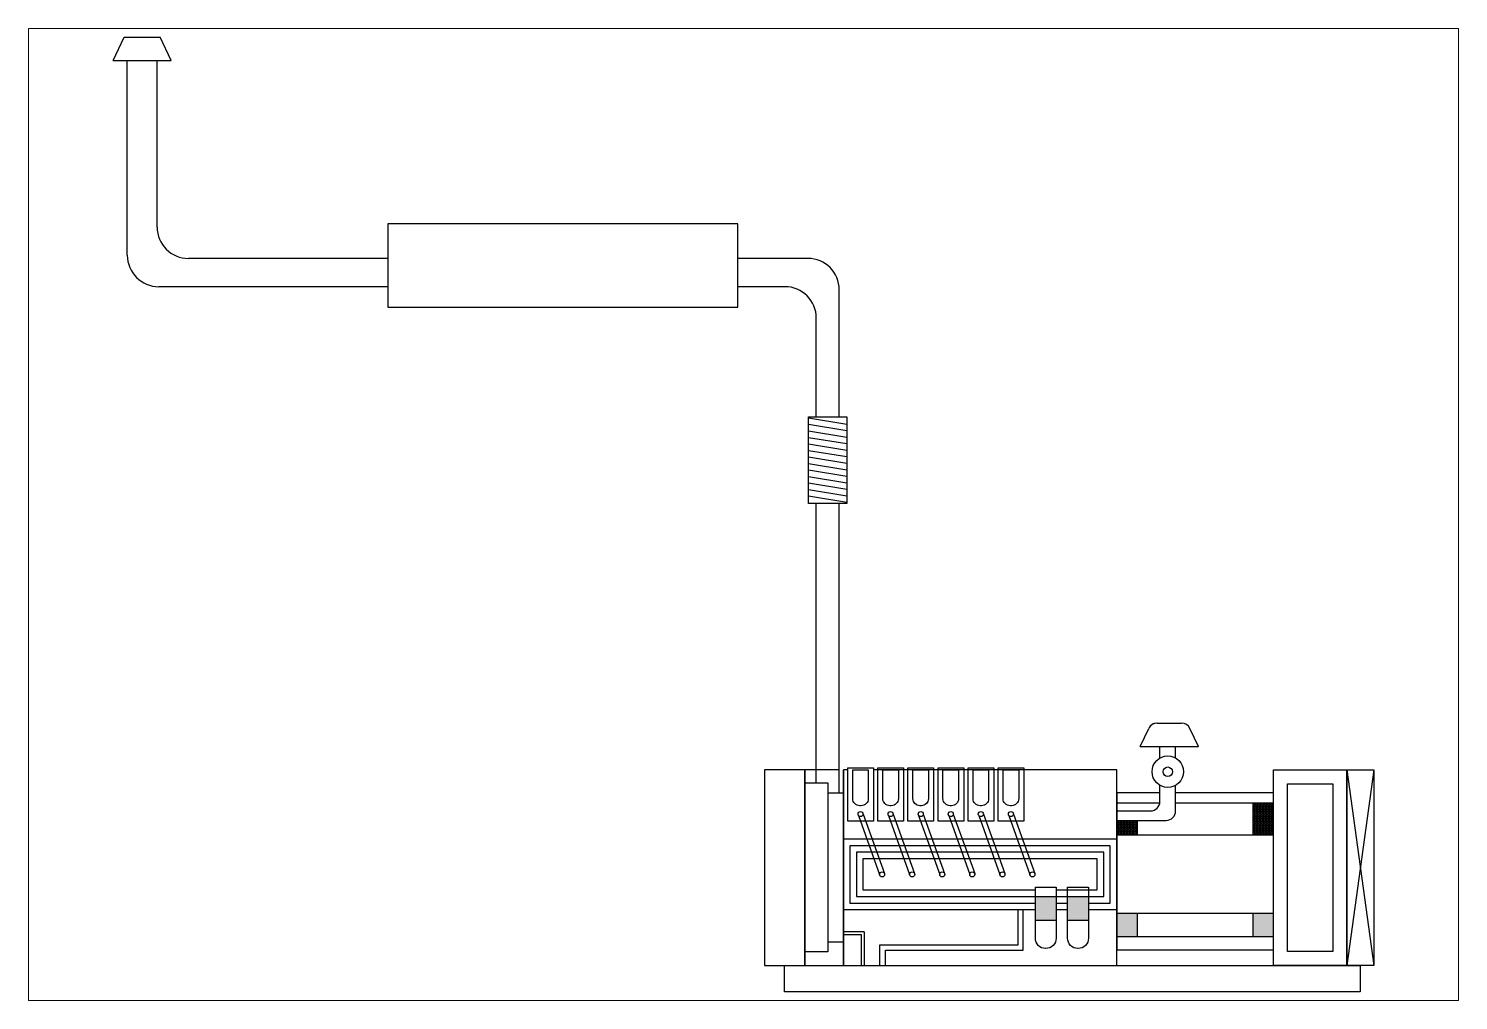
# Paper-space layout 'Layout3' of a CAD drawing. Header units: millimetres. Extents: x 27 to 244, y 18 to 166.
# The model-space entities are those that its viewports show. They can reach past a viewport. Long polylines and large blocks are cut down to what shows.
import ezdxf

# ---------------------------------------------------------------- set-up
doc = ezdxf.new("R2010")
doc.units = ezdxf.units.MM

msp = doc.modelspace()

# ---------------------------------------------------------------- hatches: boundary and pattern name
h = msp.add_hatch()
h.set_pattern_fill('HEX', color=256, style=0)
h.paths.add_polyline_path([(4124.5, 1701.9), (3992.9, 1701.9), (3992.9, 1498.7), (4124.5, 1498.7)])
h = msp.add_hatch()
h.set_pattern_fill('HEX', color=256, style=0)
h.paths.add_polyline_path([(3255.2, 1590), (3124.5, 1590), (3124.5, 1498.7), (3255.2, 1498.7)])
h = msp.add_hatch(color=250)
h.paths.add_polyline_path([(2739, 1104.7), (2606.1, 1104.7), (2606.1, 953.4), (2739, 953.4)])
h.paths.add_polyline_path([(2944.6, 1104.7), (2811.7, 1104.7), (2811.7, 953.4), (2944.6, 953.4)])
h = msp.add_hatch()
h.set_pattern_fill('HEX', color=256, style=0)
h.paths.add_polyline_path([(3255.2, 999.3), (3124.5, 999.3), (3124.5, 850.4), (3255.2, 850.4)])
h.paths.add_polyline_path([(4124.5, 999.3), (3992.9, 999.3), (3992.9, 850.4), (4124.5, 850.4)])

# ---------------------------------------------------------------- linework, layer by layer
for p, q in [((-3270, 6430), (-3200, 6580)), ((-3200, 6580), (-2970, 6580)), ((-2900, 6430), (-2970, 6580)), ((-3270, 6430), (-2900, 6430)), ((-3180, 5190), (-3180, 6430)), ((-2990, 5370), (-2990, 6430)), ((-1520, 5170), (-2790, 5170)), ((1156.4, 5170), (710, 5170)), ((-1520, 4990), (-2980, 4990)), ((1010.4, 4990), (710, 4990)), ((1356.4, 4159.7), (1356.4, 4970)), ((1210.4, 4159.7), (1210.4, 4790)), ((1161.5, 4154.5), (1405.9, 4114.5)), ((1161.5, 4113), (1405.9, 4073)), ((1161.5, 4071.5), (1405.9, 4031.5)), ((1161.5, 4030), (1405.9, 3990)), ((1161.5, 4030), (1405.9, 3990)), ((1161.5, 3988.5), (1405.9, 3948.5)), ((1161.5, 3947), (1405.9, 3907)), ((1161.5, 3905.5), (1405.9, 3865.5)), ((1161.5, 3864), (1405.9, 3824)), ((1161.5, 3822.5), (1405.9, 3782.5)), ((1161.5, 3781), (1405.9, 3741)), ((1161.5, 3739.5), (1405.9, 3699.5)), ((1161.5, 3698), (1405.9, 3658)), ((1161.5, 3656.5), (1405.9, 3616.5)), ((1210.4, 1829.3), (1210.4, 3608.5)), ((1356.4, 1762.2), (1356.4, 3608.5)), ((3383.2, 2210), (3536.8, 2210)), ((3275, 2060), (3328.8, 2175.4)), ((3645, 2060), (3591.2, 2175.4)), ((3275, 2060), (3645, 2060)), ((3400, 1986.6), (3400, 2060)), ((3500, 1986.6), (3500, 2060)), ((4590, 1912.1), (4763.3, 665.7)), ((4763.3, 1912.1), (4590, 665.7)), ((1383, 1762.2), (1284.3, 1762.2)), ((3400, 1710), (3400, 1813.4)), ((3500, 1650), (3500, 1813.4)), ((3120.7, 1701.9), (3399.4, 1701.9)), ((3124.5, 1650), (3340, 1650)), ((3500, 1701.9), (4124.5, 1701.9)), ((3992.9, 1701.9), (3992.9, 1498.7)), ((1479, 1620.6), (1613.3, 1245.5)), ((1508.3, 1629.8), (1644.6, 1251)), ((1670.7, 1620.6), (1805, 1245.5)), ((1699.9, 1629.8), (1836.2, 1251)), ((1862.3, 1620.6), (1996.6, 1245.5)), ((1891.6, 1629.8), (2027.9, 1251)), ((2054, 1620.6), (2188.3, 1245.5)), ((2083.2, 1629.8), (2219.5, 1251)), ((2245.6, 1620.6), (2379.9, 1245.5)), ((2274.9, 1629.8), (2411.2, 1251)), ((2437.2, 1620.6), (2571.5, 1245.5)), ((2466.5, 1629.8), (2602.8, 1251)), ((3124.5, 1590), (3124.5, 1590)), ((3124.5, 1590), (3440, 1590)), ((3255.2, 1590), (3255.2, 1498.7)), ((3124.5, 1498.7), (4124.5, 1498.7)), ((2494.6, 1021.6), (2494.6, 793.8)), ((2528.2, 762.2), (2528.2, 1021.6)), ((2606.1, 953.4), (2739, 953.4)), ((2811.7, 953.4), (2944.6, 953.4)), ((3255.2, 999.3), (3255.2, 850.4)), ((3992.9, 999.3), (3992.9, 850.4)), ((1515.4, 879.3), (1383, 879.3)), ((1383, 862.1), (1383, 862.1)), ((1383, 862.1), (1496.2, 862.1)), ((1496.2, 862.1), (1496.2, 665.7)), ((1515.4, 879.3), (1515.4, 665.7)), ((3124.5, 850.4), (4124.5, 850.4)), ((1284.3, 816.8), (1383, 816.8)), ((2494.6, 793.8), (1612.2, 793.8)), ((1612.2, 793.8), (1612.2, 665.7)), ((1651.7, 665.7), (1651.7, 762.2)), ((1651.7, 762.2), (2528.2, 762.2)), ((3124.5, 665.7), (4124.5, 665.7))]:
    msp.add_line(p, q)
for points in [[(710, 5390), (-1520, 5390), (-1520, 4860), (710, 4860)], [(1405.9, 3608.5), (1161.5, 3608.5), (1161.5, 4159.7), (1405.9, 4159.7)], [(1411.2, 1925.5), (1574.6, 1925.5), (1574.6, 1585.5), (1411.2, 1585.5)], [(1602.8, 1925.5), (1766.3, 1925.5), (1766.3, 1585.5), (1602.8, 1585.5)], [(1794.5, 1925.5), (1957.9, 1925.5), (1957.9, 1585.5), (1794.5, 1585.5)], [(1986.1, 1925.5), (2149.6, 1925.5), (2149.6, 1585.5), (1986.1, 1585.5)], [(2177.8, 1925.5), (2341.2, 1925.5), (2341.2, 1585.5), (2177.8, 1585.5)], [(2369.4, 1925.5), (2532.8, 1925.5), (2532.8, 1585.5), (2369.4, 1585.5)], [(1136.5, 1912.1), (880.2, 1912.1), (880.2, 665.7), (1136.5, 665.7)], [(1136.5, 1829.3), (1284.3, 1829.3), (1284.3, 752.9), (1136.5, 752.9)], [(4124.5, 1912.1), (4590, 1912.1), (4590, 665.7), (4124.5, 665.7)], [(4213.6, 1823), (4501, 1823), (4501, 754.8), (4213.6, 754.8)], [(4590, 1912.1), (4763.3, 1912.1), (4763.3, 665.7), (4590, 665.7)], [(3041.5, 1386.4), (1466.1, 1386.4), (1466.1, 1104.7), (3041.5, 1104.7)], [(1008.3, 665.7), (4676.7, 665.7), (4676.7, 497.3), (1008.3, 497.3)]]:
    msp.add_lwpolyline(points, close=True)
for points in [[(1356.4, 1912.1), (1136.5, 1912.1), (1136.5, 665.7), (1383, 665.7), (1383, 1912.1)], [(1411.2, 1912.1), (1383, 1912.1), (1383, 665.7), (3124.5, 665.7), (3124.5, 1912.1), (1574.6, 1912.1)], [(3400, 1764.5), (3124.5, 1764.5), (3124.5, 764.5), (4124.5, 764.5), (4124.5, 1764.5), (3500, 1764.5)], [(3124.5, 1650), (3124.5, 1650)], [(2944.6, 1021.6), (3124.5, 1021.6), (3124.5, 1469.5), (1383, 1469.5), (1383, 1021.6), (2606.1, 1021.6)], [(2944.6, 1063.2), (3083, 1063.2), (3083, 1427.9), (1424.5, 1427.9), (1424.5, 1063.2), (2606.1, 1063.2)], [(2739, 1146.2), (2999.9, 1146.2), (2999.9, 1344.9), (1507.6, 1344.9), (1507.6, 1146.2), (2606.1, 1146.2)], [(2739, 1063.2), (2811.7, 1063.2)], [(2739, 1021.6), (2811.7, 1021.6)], [(3124.5, 999.3), (4124.5, 999.3)]]:
    msp.add_lwpolyline(points)
for points in [[(1442.6, 1912.1), (1541.7, 1912.1), (1541.7, 1728.3, -0.414214), (1496.7, 1683.3), (1487.6, 1683.3, -0.414214), (1442.6, 1728.3)], [(1634.3, 1912.1), (1733.4, 1912.1), (1733.4, 1728.3, -0.414214), (1688.4, 1683.3), (1679.3, 1683.3, -0.414214), (1634.3, 1728.3)], [(1825.9, 1912.1), (1925, 1912.1), (1925, 1728.3, -0.414214), (1880, 1683.3), (1870.9, 1683.3, -0.414214), (1825.9, 1728.3)], [(2017.6, 1912.1), (2116.7, 1912.1), (2116.7, 1728.3, -0.414214), (2071.7, 1683.3), (2062.6, 1683.3, -0.414214), (2017.6, 1728.3)], [(2209.2, 1912.1), (2308.3, 1912.1), (2308.3, 1728.3, -0.414214), (2263.3, 1683.3), (2254.2, 1683.3, -0.414214), (2209.2, 1728.3)], [(2400.8, 1912.1), (2500, 1912.1), (2500, 1728.3, -0.414214), (2455, 1683.3), (2445.8, 1683.3, -0.414214), (2400.8, 1728.3)], [(2606.1, 1165.1), (2739, 1165.1), (2739, 838.3, -0.414214), (2674, 773.3), (2671.1, 773.3, -0.414214), (2606.1, 838.3)], [(2811.7, 1165.1), (2944.6, 1165.1), (2944.6, 838.3, -0.414214), (2879.6, 773.3), (2876.7, 773.3, -0.414214), (2811.7, 838.3)]]:
    msp.add_lwpolyline(points, format="xyb", close=True)
for centre, radius in [((3450, 1900), 100), ((3450, 1900), 30), ((1492.2, 1629.8), 16.1), ((1683.8, 1629.8), 16.1), ((1875.5, 1629.8), 16.1), ((2067.1, 1629.8), 16.1), ((2258.8, 1629.8), 16.1), ((2450.4, 1629.8), 16.1), ((1629.4, 1245.5), 16.1), ((1821.1, 1245.5), 16.1), ((2012.7, 1245.5), 16.1), ((2204.4, 1245.5), 16.1), ((2396, 1245.5), 16.1), ((2587.7, 1245.5), 16.1)]:
    msp.add_circle(centre, radius)
for centre, radius, start, end in [((-2790, 5370), 200, 180, 270), ((-2980, 5190), 200, 180, 270), ((1156.4, 4970), 200, 0, 90), ((1010.4, 4790), 200, 0, 90), ((3383.2, 2150), 60, 90, 154.98311), ((3376.8, 2160), 50, 90, 154.98311), ((3536.8, 2150), 60, 25.01689, 90), ((3340, 1710), 60, 270, 0), ((3440, 1650), 60, 270, 0)]:
    msp.add_arc(centre, radius, start, end)

psp = doc.layouts.new('Layout3')

# ---------------------------------------------------------------- viewports
at = {"layer": '0'}
psp.add_viewport(center=(135.81, 92.29), size=(217.29, 147.6587), view_center_point=(746.66, 3538.64), view_height=6191.335, dxfattribs=at)

doc.saveas('drawing.dxf')
